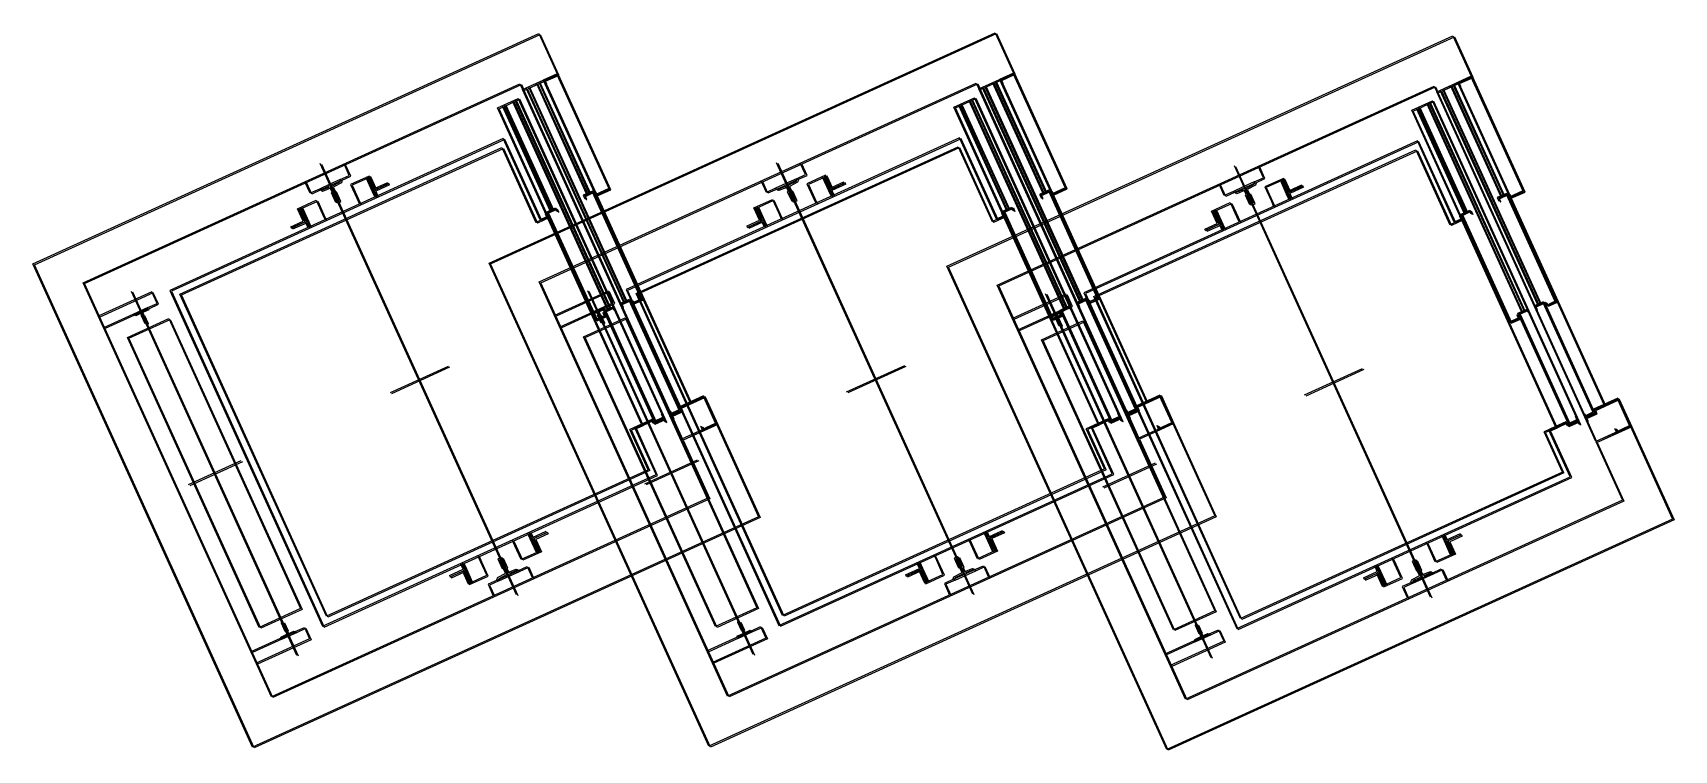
# Model space of a CAD drawing. Header units: metres. Extents: x 322294 to 7190115, y 7390841 to 10157759.
# Drawn here: x 7190108.69 to 7190115.19, y 10157756.03 to 10157758.87 of the extents above.
import ezdxf

# ---------------------------------------------------------------- set-up
doc = ezdxf.new("R2010")
doc.units = ezdxf.units.M
doc.linetypes.add('LTYPE_4', pattern=[112.5, 56.25, -56.25])
doc.linetypes.add('LTYPE_6', pattern=[168.75, 112.5, -28.125, 0, -28.125])
doc.layers.add('LAYER_0', color=6, linetype='Continuous')
doc.layers.add('MÓVEIS', color=7, linetype='Continuous', lineweight=13)

# ---------------------------------------------------------------- blocks, each defined once
blk = doc.blocks.new('Elevador')
at = {"layer": 'LAYER_0', "color": 7}
for p, q in [((0, -2.2), (0, 0)), ((0, 0), (2.1, 0)), ((2.1, 0), (2.1, -2.2)), ((0.15, -2.05), (0.15, -0.15)), ((0.15, -0.15), (1.95, -0.15)), ((1.95, -0.15), (1.95, -2.05)), ((0.405, -2.05), (0.15, -2.05)), ((0.405, -2.2), (0.405, -2.05)), ((1.925, -2.05), (1.925, -2.2)), ((1.95, -2.05), (1.925, -2.05)), ((0.405, -2.2), (0, -2.2)), ((2.1, -2.2), (1.925, -2.2))]:
    blk.add_line(p, q, dxfattribs=at)
at = {"layer": 'LAYER_0', "color": 11}
for p, q in [((0.296, -0.3825), (0.296, -0.15)), ((0.346, -0.2775), (0.346, -0.15)), ((1.754, -0.2775), (1.754, -0.15)), ((1.804, -0.3825), (1.804, -0.15)), ((0.42, -0.4), (0.42, -0.22)), ((0.42, -0.22), (1.68, -0.22)), ((1.68, -0.22), (1.68, -0.4)), ((0.346, -0.3825), (0.296, -0.3825)), ((0.346, -0.3425), (0.346, -0.3825)), ((1.754, -0.3425), (1.754, -0.3825)), ((1.754, -0.3825), (1.804, -0.3825)), ((1.78, -0.45), (0.32, -0.45)), ((0.32, -0.45), (0.32, -1.9)), ((1.68, -0.4), (0.42, -0.4)), ((1.78, -1.9), (1.78, -0.45)), ((0.35, -1.88), (0.35, -0.48)), ((0.35, -0.48), (1.75, -0.48)), ((1.75, -0.48), (1.75, -1.88)), ((0.295, -0.99), (0.289, -0.99)), ((0.289, -0.99), (0.289, -1.044)), ((0.295, -0.99), (0.295, -1.05)), ((1.805, -0.99), (1.805, -1.05)), ((1.805, -0.99), (1.811, -0.99)), ((1.811, -0.99), (1.811, -1.044)), ((0.289, -1.044), (0.235, -1.044)), ((0.235, -1.044), (0.235, -1.125)), ((0.295, -1.05), (0.235, -1.05)), ((0.295, -1.05), (0.32, -1.05)), ((1.805, -1.05), (1.78, -1.05)), ((1.805, -1.05), (1.865, -1.05)), ((1.811, -1.044), (1.865, -1.044)), ((1.865, -1.044), (1.865, -1.125)), ((0.2, -1.115), (0.15, -1.115)), ((0.2, -1.155), (0.2, -1.115)), ((0.2, -1.155), (0.2, -1.2)), ((0.2, -1.155), (0.2045, -1.155)), ((0.2082, -1.1585), (0.2045, -1.155)), ((0.2098, -1.192), (0.2082, -1.1585)), ((0.235, -1.125), (0.295, -1.125)), ((0.295, -1.125), (0.32, -1.125)), ((1.805, -1.125), (1.78, -1.125)), ((1.865, -1.125), (1.805, -1.125)), ((1.8902, -1.192), (1.8918, -1.1585)), ((1.8918, -1.1585), (1.8955, -1.155)), ((1.9, -1.155), (1.8955, -1.155)), ((1.9, -1.155), (1.9, -1.115)), ((1.9, -1.115), (1.95, -1.115)), ((1.9, -1.2), (1.9, -1.155)), ((0.2, -1.2), (0.2, -1.245)), ((0.2098, -1.208), (0.2082, -1.2415)), ((0.2135, -1.1955), (0.2098, -1.192)), ((0.2098, -1.208), (0.2135, -1.2045)), ((0.2295, -1.1955), (0.2135, -1.1955)), ((0.2295, -1.2045), (0.2135, -1.2045)), ((0.2295, -1.1955), (0.233, -1.192)), ((0.2295, -1.2045), (0.233, -1.208)), ((0.275, -1.192), (0.233, -1.192)), ((0.275, -1.208), (0.233, -1.208)), ((0.275, -1.2), (0.275, -1.192)), ((0.275, -1.2), (0.275, -1.208)), ((1.825, -1.2), (1.825, -1.192)), ((1.825, -1.192), (1.867, -1.192)), ((1.825, -1.2), (1.825, -1.208)), ((1.825, -1.208), (1.867, -1.208)), ((1.8705, -1.1955), (1.867, -1.192)), ((1.8705, -1.2045), (1.867, -1.208)), ((1.8705, -1.1955), (1.8865, -1.1955)), ((1.8705, -1.2045), (1.8865, -1.2045)), ((1.8902, -1.192), (1.8865, -1.1955)), ((1.8865, -1.2045), (1.8902, -1.208)), ((1.8902, -1.208), (1.8918, -1.2415)), ((1.9, -1.245), (1.9, -1.2)), ((0.2, -1.285), (0.15, -1.285)), ((0.2, -1.245), (0.2, -1.285)), ((0.2, -1.245), (0.2045, -1.245)), ((0.2082, -1.2415), (0.2045, -1.245)), ((0.235, -1.356), (0.235, -1.275)), ((0.235, -1.275), (0.295, -1.275)), ((0.295, -1.275), (0.32, -1.275)), ((1.805, -1.275), (1.78, -1.275)), ((1.865, -1.275), (1.805, -1.275)), ((1.865, -1.356), (1.865, -1.275)), ((1.8918, -1.2415), (1.8955, -1.245)), ((1.9, -1.245), (1.8955, -1.245)), ((1.9, -1.245), (1.9, -1.285)), ((1.9, -1.285), (1.95, -1.285)), ((0.295, -1.35), (0.235, -1.35)), ((0.289, -1.356), (0.235, -1.356)), ((0.289, -1.41), (0.289, -1.356)), ((0.295, -1.35), (0.32, -1.35)), ((0.295, -1.41), (0.295, -1.35)), ((1.805, -1.35), (1.78, -1.35)), ((1.805, -1.41), (1.805, -1.35)), ((1.805, -1.35), (1.865, -1.35)), ((1.811, -1.41), (1.811, -1.356)), ((1.811, -1.356), (1.865, -1.356)), ((0.295, -1.41), (0.289, -1.41)), ((1.805, -1.41), (1.811, -1.41)), ((0.35, -1.88), (0.525, -1.88)), ((0.525, -1.93), (0.525, -1.88)), ((1.425, -1.93), (1.425, -1.88)), ((1.75, -1.88), (1.425, -1.88)), ((0.32, -1.9), (0.523, -1.9)), ((0.523, -1.9), (0.523, -1.93)), ((0.523, -1.973), (0.523, -1.93)), ((0.525, -1.93), (1.9, -1.93)), ((0.525, -1.975), (0.525, -1.93)), ((0.975, -1.935), (0.975, -1.975)), ((0.975, -1.935), (1.445, -1.935)), ((0.977, -1.973), (0.977, -1.937)), ((1.443, -1.937), (0.977, -1.937)), ((1.427, -1.928), (1.427, -1.9)), ((1.427, -1.9), (1.78, -1.9)), ((1.44, -1.928), (1.427, -1.928)), ((1.44, -1.93), (1.44, -1.928)), ((1.443, -1.973), (1.443, -1.937)), ((1.445, -1.935), (1.445, -1.975)), ((1.9, -1.93), (1.9, -2.02)), ((0.508, -2.018), (0.508, -1.973)), ((0.508, -1.973), (0.523, -1.973)), ((0.525, -1.975), (0.51, -1.975)), ((0.51, -1.975), (0.51, -2.02)), ((0.513, -2.02), (0.513, -1.98)), ((0.513, -1.98), (0.995, -1.98)), ((0.993, -1.982), (0.515, -1.982)), ((0.515, -1.982), (0.515, -2.018)), ((0.975, -1.975), (0.99, -1.975)), ((0.99, -1.973), (0.977, -1.973)), ((0.99, -1.975), (0.99, -1.973)), ((0.993, -2.018), (0.993, -1.982)), ((0.995, -1.98), (0.995, -2.02)), ((1.43, -1.975), (1.43, -1.973)), ((1.43, -1.973), (1.443, -1.973)), ((1.445, -1.975), (1.43, -1.975)), ((0.405, -2.14), (0.405, -2.05)), ((0.405, -2.05), (0.495, -2.05)), ((0.495, -2.02), (0.495, -2.018)), ((0.495, -2.018), (0.508, -2.018)), ((0.495, -2.02), (1.9, -2.02)), ((0.495, -2.05), (0.495, -2.052)), ((0.495, -2.05), (1.925, -2.05)), ((0.495, -2.052), (0.508, -2.052)), ((0.508, -2.052), (0.508, -2.097)), ((0.51, -2.095), (0.51, -2.05)), ((0.513, -2.05), (0.513, -2.09)), ((0.515, -2.018), (0.528, -2.018)), ((0.515, -2.088), (0.515, -2.052)), ((0.515, -2.052), (0.528, -2.052)), ((0.528, -2.018), (0.528, -2.02)), ((0.528, -2.052), (0.528, -2.05)), ((0.98, -2.02), (0.98, -2.018)), ((0.98, -2.018), (0.993, -2.018)), ((0.98, -2.05), (0.98, -2.052)), ((0.98, -2.052), (0.993, -2.052)), ((0.993, -2.052), (0.993, -2.088)), ((0.995, -2.09), (0.995, -2.05)), ((1.925, -2.05), (1.925, -2.14)), ((0.405, -2.2), (0.405, -2.14)), ((0.405, -2.14), (0.42, -2.14)), ((0.42, -2.142), (0.407, -2.142)), ((0.407, -2.142), (0.407, -2.198)), ((0.42, -2.14), (0.42, -2.142)), ((0.508, -2.097), (0.523, -2.097)), ((0.525, -2.095), (0.51, -2.095)), ((0.513, -2.09), (0.995, -2.09)), ((0.993, -2.088), (0.515, -2.088)), ((0.523, -2.097), (0.523, -2.198)), ((0.525, -2.2), (0.525, -2.095)), ((1.925, -2.14), (0.525, -2.14)), ((0.975, -2.135), (0.975, -2.095)), ((0.975, -2.095), (0.99, -2.095)), ((0.975, -2.135), (1.445, -2.135)), ((0.99, -2.097), (0.977, -2.097)), ((0.977, -2.097), (0.977, -2.133)), ((1.443, -2.133), (0.977, -2.133)), ((0.99, -2.095), (0.99, -2.097)), ((1.425, -2.14), (1.425, -2.2)), ((1.427, -2.142), (1.44, -2.142)), ((1.427, -2.198), (1.427, -2.142)), ((1.445, -2.095), (1.43, -2.095)), ((1.43, -2.095), (1.43, -2.097)), ((1.43, -2.097), (1.443, -2.097)), ((1.44, -2.142), (1.44, -2.14)), ((1.443, -2.097), (1.443, -2.133)), ((1.445, -2.135), (1.445, -2.095)), ((1.91, -2.14), (1.91, -2.142)), ((1.91, -2.142), (1.923, -2.142)), ((1.923, -2.142), (1.923, -2.198)), ((1.925, -2.2), (1.925, -2.14)), ((0.525, -2.2), (0.405, -2.2)), ((0.407, -2.198), (0.523, -2.198)), ((1.425, -2.2), (1.925, -2.2)), ((1.923, -2.198), (1.427, -2.198))]:
    blk.add_line(p, q, dxfattribs=at)
at = {"layer": 'LAYER_0', "color": 15, "linetype": 'LTYPE_6'}
for p, q in [((1.05, -0.1995), (1.05, -0.4288)), ((0.2572, -0.31), (1.839, -0.31)), ((1.05, -1.3279), (1.05, -1.0756)), ((0.1151, -1.2), (1.9903, -1.2))]:
    blk.add_line(p, q, dxfattribs=at)
at = {"layer": 'LAYER_0', "color": 1}
for p, q in [((0.346, -0.2775), (0.346, -0.3425)), ((0.35, -0.2815), (0.346, -0.2775)), ((0.35, -0.2815), (0.35, -0.308)), ((0.363, -0.308), (0.35, -0.308)), ((0.363, -0.312), (0.35, -0.312)), ((0.35, -0.312), (0.35, -0.3385)), ((0.363, -0.308), (0.365, -0.306)), ((0.365, -0.314), (0.363, -0.312)), ((0.4, -0.306), (0.365, -0.306)), ((0.4, -0.314), (0.365, -0.314)), ((0.4, -0.306), (0.4, -0.314)), ((1.7, -0.314), (1.7, -0.306)), ((1.7, -0.306), (1.735, -0.306)), ((1.7, -0.314), (1.735, -0.314)), ((1.735, -0.306), (1.737, -0.308)), ((1.737, -0.312), (1.735, -0.314)), ((1.737, -0.308), (1.75, -0.308)), ((1.737, -0.312), (1.75, -0.312)), ((1.75, -0.2815), (1.754, -0.2775)), ((1.75, -0.308), (1.75, -0.2815)), ((1.75, -0.3385), (1.75, -0.312)), ((1.754, -0.3425), (1.754, -0.2775)), ((0.35, -0.3385), (0.346, -0.3425)), ((1.75, -0.3385), (1.754, -0.3425)), ((0.995, -1.995), (1.9, -1.995)), ((1.9, -2.005), (0.995, -2.005)), ((1.9, -1.95), (1.445, -1.95)), ((1.445, -1.96), (1.9, -1.96)), ((0.995, -2.065), (1.925, -2.065)), ((1.925, -2.075), (0.995, -2.075)), ((1.445, -2.11), (1.925, -2.11)), ((1.925, -2.12), (1.445, -2.12))]:
    blk.add_line(p, q, dxfattribs=at)
at = {"layer": 'LAYER_0'}
for p, q in [((1.5093, -0.48), (1.5093, -0.48)), ((0.35, -1.6047), (0.35, -1.6047))]:
    blk.add_line(p, q, dxfattribs=at)
at = {"layer": 'LAYER_0', "color": 1, "linetype": 'LTYPE_4'}
for p, q in [((0.235, -1.0585), (0.295, -1.0585)), ((0.295, -1.0585), (0.32, -1.0585)), ((1.805, -1.0585), (1.78, -1.0585)), ((1.865, -1.0585), (1.805, -1.0585)), ((0.235, -1.3415), (0.295, -1.3415)), ((0.295, -1.3415), (0.32, -1.3415)), ((1.805, -1.3415), (1.78, -1.3415)), ((1.865, -1.3415), (1.805, -1.3415))]:
    blk.add_line(p, q, dxfattribs=at)

msp = doc.modelspace()

# ---------------------------------------------------------------- block references
at = {"layer": 'MÓVEIS', "rotation": 114.4658318101367}
for p in [(7190109.56, 10157756.0412), (7190109.5661, 10157756.038), (7190111.3658, 10157756.0443), (7190111.3719, 10157756.0411), (7190113.1779, 10157756.032), (7190113.184, 10157756.0288)]:
    msp.add_blockref('Elevador', p, dxfattribs=at)

doc.saveas('drawing.dxf')
